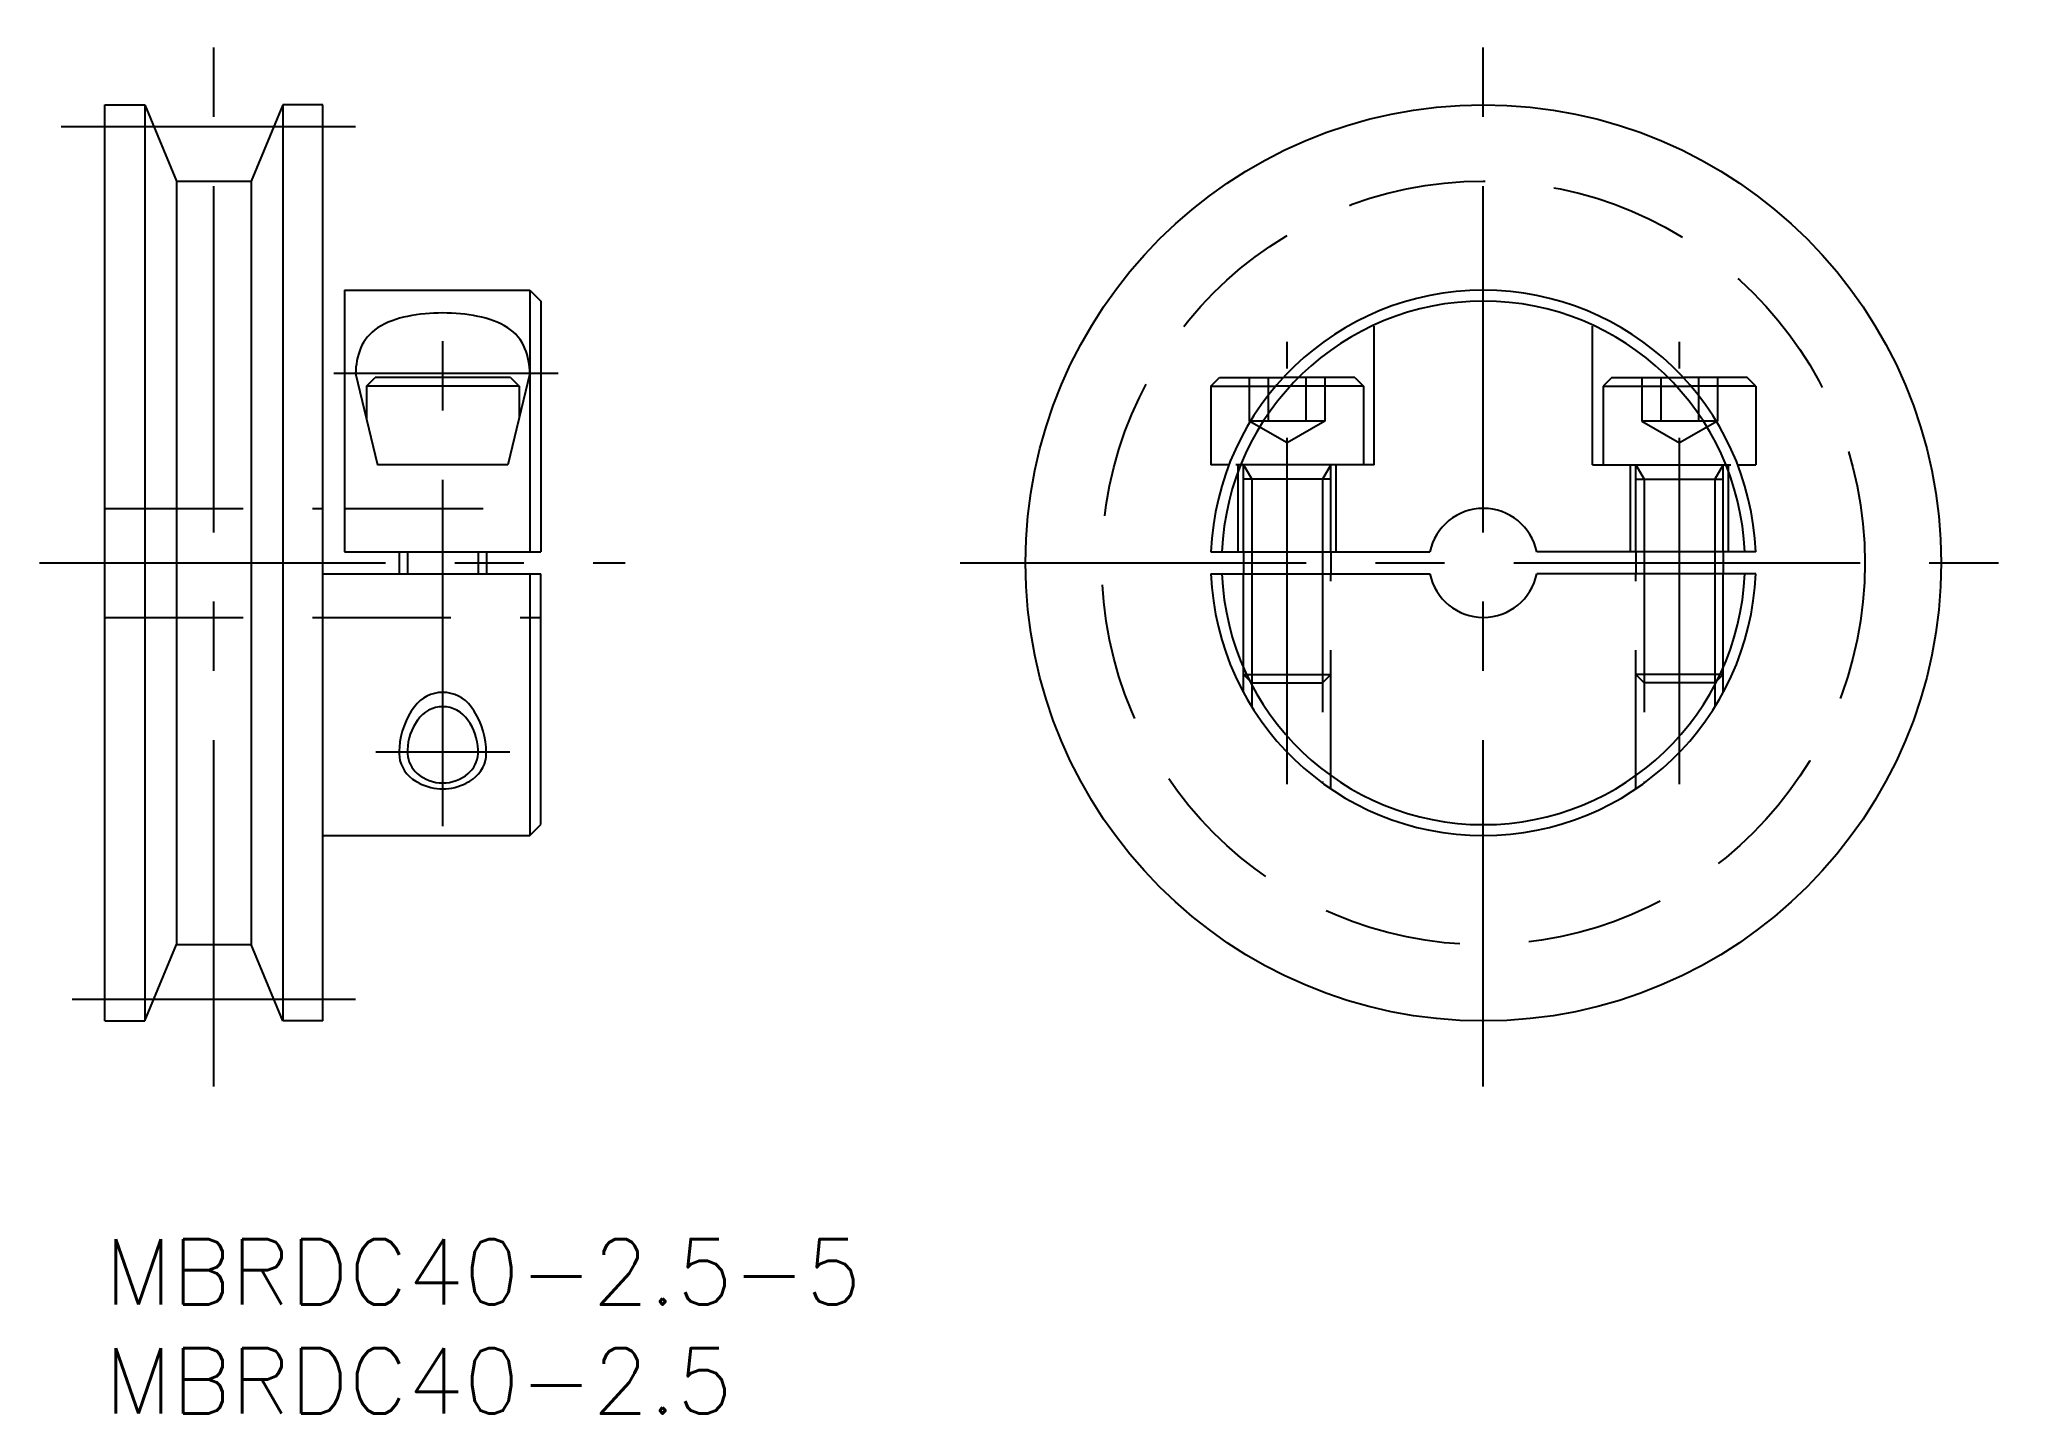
# Model space of a CAD drawing. Extents: x -3 to 87.2, y -8 to 55.
import ezdxf

# ---------------------------------------------------------------- set-up
doc = ezdxf.new("R2010")
doc.units = 0
doc.header["$LTSCALE"] = 0.5
doc.linetypes.add('CENTER', pattern=[50.8, 31.75, -6.35, 6.35, -6.35])
doc.linetypes.add('DASHED', pattern=[19.05, 12.7, -6.35])
for name, color, linetype in [('MSM_CENTER', 1, 'CENTER'), ('MSM_CONTINUOUS', 7, 'CONTINUOUS'), ('MSM_DASHED', 4, 'DASHED'), ('MSM_NARROW', 5, 'CONTINUOUS'), ('MSM_PART_NUMBER', 7, 'CONTINUOUS')]:
    doc.layers.add(name, color=color, linetype=linetype)
doc.styles.get("Standard").update_dxf_attribs({"font": 'txt.shx', "height": 3, "bigfont": 'bigfont.shx'})

# ---------------------------------------------------------------- blocks, each defined once
blk = doc.blocks.new('*U2')
at = {"layer": 'MSM_PART_NUMBER'}
blk.add_text('MBRDC40-2.5-5', height=3, dxfattribs=at).set_placement((0, -3))
blk = doc.blocks.new('*U3')
at = {"layer": 'MSM_PART_NUMBER'}
blk.add_text('MBRDC40-2.5', height=3, dxfattribs=at).set_placement((0, -8))

msp = doc.modelspace()

# ---------------------------------------------------------------- linework, layer by layer
at = {"layer": 'MSM_CENTER'}
for p, q in [((5, 7), (5, 55)), ((63.222, 7), (63.222, 55)), ((-2, 51), (11.5, 51)), ((15.5, 18.934), (15.5, 43.993)), ((54.222, 20.859), (54.222, 41.141)), ((72.222, 20.859), (72.222, 41.141)), ((20.787, 39.675), (10.502, 39.675)), ((-3, 31), (23.868, 31)), ((39.222, 31), (87.222, 31)), ((18.573, 22.325), (12.427, 22.325)), ((-1.5, 11), (11.5, 11))]:
    msp.add_line(p, q, dxfattribs=at)
at = {"layer": 'MSM_CONTINUOUS'}
for p, q in [((0, 52), (1.836, 52)), ((0, 10), (0, 52)), ((1.836, 52), (1.836, 10)), ((1.836, 52), (3.286, 48.5)), ((8.164, 52), (6.714, 48.5)), ((8.164, 52), (8.164, 10)), ((10, 52), (8.164, 52)), ((10, 10), (10, 52)), ((3.286, 48.5), (6.714, 48.5)), ((3.286, 48.5), (3.286, 13.5)), ((6.714, 48.5), (6.714, 13.5)), ((11, 43.5), (11, 31.5)), ((11, 43.5), (19.5, 43.5)), ((19.5, 43.5), (20, 43)), ((19.5, 43.5), (19.5, 31.5)), ((20, 43), (20, 31.5)), ((11.5, 39.675), (12.514, 35.5)), ((12, 39.1), (12.4, 39.5)), ((19, 39.1), (12, 39.1)), ((12, 39.1), (12, 37.617)), ((18.6, 39.5), (12.4, 39.5)), ((19.5, 39.675), (18.486, 35.5)), ((18.6, 39.5), (19, 39.1)), ((19, 39.1), (19, 37.617)), ((50.722, 39.1), (51.122, 39.5)), ((50.722, 39.1), (50.722, 35.5)), ((50.722, 39.1), (53.702, 39.1)), ((51.122, 39.5), (54.057, 39.5)), ((75.322, 39.5), (72.387, 39.5)), ((75.722, 39.1), (72.743, 39.1)), ((75.722, 39.1), (75.322, 39.5)), ((75.722, 39.1), (75.722, 35.5)), ((18.486, 35.5), (12.514, 35.5)), ((51.56, 35.5), (50.722, 35.5)), ((74.884, 35.5), (75.722, 35.5)), ((11, 31.5), (20, 31.5)), ((13.5, 31.5), (13.5, 30.5)), ((17.5, 31.5), (17.5, 30.5)), ((50.732, 31.5), (60.773, 31.5)), ((52.222, 31.5), (52.222, 30.5)), ((56.222, 31.5), (56.222, 30.5)), ((75.712, 31.5), (65.672, 31.5)), ((70.222, 31.5), (70.222, 30.5)), ((74.222, 31.5), (74.222, 30.5)), ((10, 30.5), (20, 30.5)), ((19.5, 30.5), (19.5, 18.5)), ((20, 19), (20, 30.5)), ((50.732, 30.5), (60.773, 30.5)), ((75.712, 30.5), (65.672, 30.5)), ((19.5, 18.5), (20, 19)), ((10, 18.5), (19.5, 18.5)), ((1.836, 10), (3.286, 13.5)), ((3.286, 13.5), (6.714, 13.5)), ((8.164, 10), (6.714, 13.5)), ((0, 10), (1.836, 10)), ((10, 10), (8.164, 10))]:
    msp.add_line(p, q, dxfattribs=at)
msp.add_circle((63.222, 31), 21, dxfattribs=at)
for centre, radius, start, end in [((63.222, 31), 12.5, 2.29244, 177.70756), ((15.5, 33.95), 8.506, 79.0512, 100.9488), ((63.222, 31), 12, 2.38802, 177.61198), ((13.665, 40.001), 2.113, 122.99702, 156.80178), ((14.57, 38.484), 3.878, 100.18441, 122.00823), ((16.43, 38.484), 3.878, 57.99177, 79.81559), ((17.382, 40.054), 2.043, 22.42356, 57.29383), ((15.297, 39.545), 3.799, 160.17599, 178.04328), ((15.946, 39.572), 3.556, 1.65065, 20.76867), ((63.222, 31), 2.5, 11.53696, 168.46304), ((63.222, 31), 12.5, 182.29244, 357.70756), ((63.222, 31), 12, 182.38802, 357.61198), ((63.222, 31), 2.5, 191.53696, 348.46304), ((15.5, 23.026), 1.382, 33.73624, 146.26376), ((16.293, 22.365), 2.412, 143.66186, 178.29926), ((14.707, 22.365), 2.412, 1.70074, 36.33814), ((15.697, 22.325), 1.818, 176.48697, 182.39633), ((15.218, 22.351), 1.341, 184.36191, 228.49026), ((15.782, 22.351), 1.341, 311.50974, 355.63809), ((15.303, 22.325), 1.818, 357.60367, 3.51303), ((15.5, 22.699), 1.789, 229.11551, 310.88449)]:
    msp.add_arc(centre, radius, start, end, dxfattribs=at)
at = {"layer": 'MSM_DASHED'}
for p, q in [((58.222, 35.5), (58.222, 42.456)), ((68.222, 35.5), (68.222, 42.456)), ((52.49, 39.5), (52.49, 37.5)), ((53.356, 39.5), (53.356, 37.5)), ((57.722, 39.1), (53.702, 39.1)), ((57.322, 39.5), (54.057, 39.5)), ((55.088, 39.5), (55.088, 37.5)), ((55.954, 39.5), (55.954, 37.5)), ((57.322, 39.5), (57.722, 39.1)), ((57.722, 39.1), (57.722, 35.5)), ((69.122, 39.5), (68.722, 39.1)), ((68.722, 39.1), (68.722, 35.5)), ((68.722, 39.1), (72.743, 39.1)), ((69.122, 39.5), (72.387, 39.5)), ((70.49, 39.5), (70.49, 37.5)), ((71.356, 39.5), (71.356, 37.5)), ((73.088, 39.5), (73.088, 37.5)), ((73.954, 39.5), (73.954, 37.5)), ((54.222, 36.5), (52.49, 37.5)), ((55.954, 37.5), (52.49, 37.5)), ((55.954, 37.5), (54.222, 36.5)), ((70.49, 37.5), (72.222, 36.5)), ((73.954, 37.5), (70.49, 37.5)), ((73.954, 37.5), (72.222, 36.5)), ((58.222, 35.5), (51.56, 35.5)), ((51.972, 31.5), (51.972, 35.5)), ((52.222, 35.5), (52.601, 34.844)), ((52.222, 31.5), (52.222, 35.5)), ((56.222, 35.5), (55.843, 34.844)), ((56.222, 31.5), (56.222, 35.5)), ((56.472, 31.5), (56.472, 35.5)), ((68.222, 35.5), (74.884, 35.5)), ((69.972, 31.5), (69.972, 35.5)), ((70.222, 35.5), (70.601, 34.844)), ((70.222, 31.5), (70.222, 35.5)), ((74.222, 35.5), (73.843, 34.844)), ((74.222, 31.5), (74.222, 35.5)), ((74.472, 31.5), (74.472, 35.5)), ((56.222, 34.844), (52.222, 34.844)), ((52.601, 34.844), (52.601, 31.5)), ((55.843, 34.844), (55.843, 31.5)), ((70.222, 34.844), (74.222, 34.844)), ((70.601, 34.844), (70.601, 31.5)), ((73.843, 34.844), (73.843, 31.5)), ((0, 33.5), (10, 33.5)), ((11, 33.5), (20, 33.5)), ((52.222, 25.063), (52.222, 30.5)), ((52.601, 30.5), (52.601, 24.409)), ((55.843, 30.5), (55.843, 20.91)), ((56.222, 20.644), (56.222, 30.5)), ((70.222, 20.644), (70.222, 30.5)), ((70.601, 30.5), (70.601, 20.91)), ((73.843, 30.5), (73.843, 24.409)), ((74.222, 25.063), (74.222, 30.5)), ((0, 28.5), (20, 28.5)), ((52.222, 25.879), (56.222, 25.879)), ((52.222, 25.879), (52.601, 25.5)), ((52.601, 25.5), (55.843, 25.5)), ((55.843, 25.5), (56.222, 25.879)), ((74.222, 25.879), (70.222, 25.879)), ((70.601, 25.5), (70.222, 25.879)), ((73.843, 25.5), (70.601, 25.5)), ((74.222, 25.879), (73.843, 25.5))]:
    msp.add_line(p, q, dxfattribs=at)
msp.add_circle((63.222, 31), 17.5, dxfattribs=at)
at = {"layer": 'MSM_NARROW'}
for p, q in [((13.879, 31.5), (13.879, 30.5)), ((17.121, 31.5), (17.121, 30.5)), ((52.601, 31.5), (52.601, 30.5)), ((55.843, 31.5), (55.843, 30.5)), ((70.601, 31.5), (70.601, 30.5)), ((73.843, 31.5), (73.843, 30.5))]:
    msp.add_line(p, q, dxfattribs=at)
for centre, radius, start, end in [((17.037, 22.296), 3.535, 143.29718, 175.87362), ((15.5, 23.449), 1.614, 36.48918, 143.51082), ((13.963, 22.296), 3.535, 4.12638, 36.70282), ((15.8, 22.325), 2.3, 174.38263, 189.58223), ((15.066, 22.364), 1.591, 195.36314, 246.01631), ((15.934, 22.364), 1.591, 293.98369, 344.63686), ((15.2, 22.325), 2.3, 350.41777, 5.61737), ((15.5, 22.967), 2.324, 242.28707, 297.71293)]:
    msp.add_arc(centre, radius, start, end, dxfattribs=at)

# ---------------------------------------------------------------- block references
at = {"layer": 'MSM_CONTINUOUS'}
for name in ['*U2', '*U3']:
    msp.add_blockref(name, (0, 0), dxfattribs=at)

doc.saveas('drawing.dxf')
